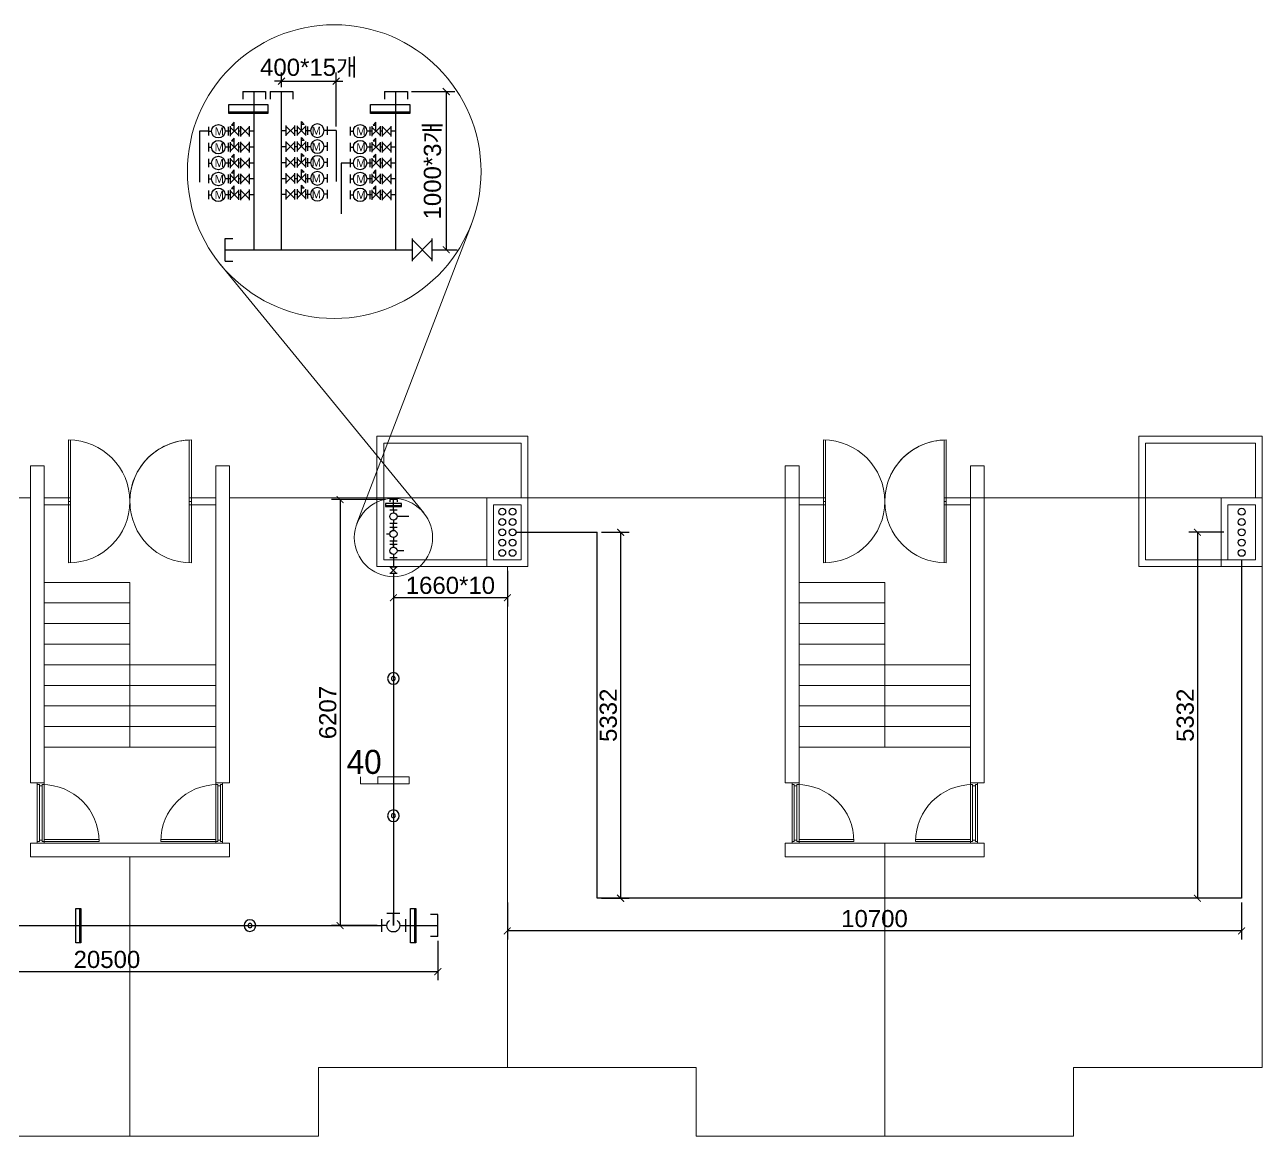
# Model space of a CAD drawing. Header units: millimetres. Extents: x 77978 to 1977917, y -128530 to 383426.
# Drawn here: x 1038363 to 1056395, y 93119 to 109315 of the extents above; entities that cross this region are included whole.
import ezdxf

# ---------------------------------------------------------------- set-up
doc = ezdxf.new("R2010")
doc.units = ezdxf.units.MM
doc.header["$LTSCALE"] = 20
doc.layers.get('0').update_dxf_attribs({"lineweight": 0})
for name, color, linetype, lineweight in [('PIPE(급수)', 3, 'Continuous', 30), ('WID', 6, 'Continuous', 0), ('건축선', 7, 'Continuous', 0), ('급수', 3, 'Continuous', 30), ('치수선', 1, 'Continuous', 0)]:
    doc.layers.add(name, color=color, linetype=linetype, lineweight=lineweight)
doc.layers.add('가데', color=2, linetype='Continuous')
doc.layers.add('급수부품', color=2, linetype='Continuous')
doc.styles.get("Standard").update_dxf_attribs({"font": 'arial.ttf'})
doc.styles.add('굴림700', font='gulim.ttc', dxfattribs={"height": 700})
doc.styles.add('수도공사', font='malgun.ttf', dxfattribs={"height": 300})
doc.dimstyles.new('태림-100', dxfattribs={"dimscale": 100, "dimtxt": 2.5, "dimasz": 1, "dimexe": 1.25, "dimexo": 0.625, "dimgap": 0.5, "dimtad": 1, "dimdec": 0, "dimzin": 1, "dimdsep": 46, "dimtxsty": 'Standard', "dimblk": 'ARCHTICK', "dimcen": 2.5, "dimclrt": 2, "dimadec": 0, "dimazin": 0, "dimtfac": 1, "dimtdec": 0, "dimtix": 1, "dimtmove": 0, "dimatfit": 3, "dimfxl": 1, "dimarcsym": 0})

# ---------------------------------------------------------------- blocks, each defined once
blk = doc.blocks.new('A$Cb09a5c7e')
at = {"layer": '급수부품', "color": 2}
for p, q in [((75, 0), (-75, 0)), ((-75, 0), (-75, -50)), ((75, 0), (75, -50))]:
    blk.add_line(p, q, dxfattribs=at)
blk = doc.blocks.new('G$C777399D7')
at = {"layer": '급수부품'}
for p, q in [((-100, 165), (100, 165)), ((-100, 0), (100, 0)), ((-82.5, 165), (82.5, 165)), ((-82.5, 165), (82.5, 0)), ((82.5, 165), (-82.5, 0)), ((-82.5, 0), (82.5, 0))]:
    blk.add_line(p, q, dxfattribs=at)
blk = doc.blocks.new('G$CA49DD9BD')
at = {"layer": '급수부품'}
for p, q in [((-160, 35), (-160, -35)), ((-160, 0), (-135, 0)), ((0, 0), (-25, 0)), ((0, 35), (0, -35))]:
    blk.add_line(p, q, dxfattribs=at)
blk.add_circle((-80, 0), 55, dxfattribs=at)
blk = doc.blocks.new('A$Ce61dc017')
at = {"layer": '급수부품'}
for p, q in [((-75, 65), (75, 65)), ((-75, -65), (75, -65))]:
    blk.add_line(p, q, dxfattribs=at)
at = {"layer": '급수부품', "color": 2}
for p, q in [((-65, -65), (65, 65)), ((-65, 65), (65, -65))]:
    blk.add_line(p, q, dxfattribs=at)
blk = doc.blocks.new('_ArchTick')
at = {"color": 0, "linetype": 'ByBlock', "const_width": 0.15}
blk.add_lwpolyline([(-0.5, -0.5), (0.5, 0.5)], dxfattribs=at)
blk = doc.blocks.new('*D5218')
at = {"layer": 'Defpoints', "color": 0}
for p in [(1043938, 108341), (1044345, 106035), (1044505, 106035)]:
    blk.add_point(p, dxfattribs=at)
at = {"layer": '치수선', "color": 0, "lineweight": -2}
for p, q in [((1044000, 108341), (1044630, 108341)), ((1044505, 108341), (1044505, 106035)), ((1044408, 106035), (1044630, 106035))]:
    blk.add_line(p, q, dxfattribs=at)
at = {"layer": '치수선', "color": 0, "linetype": 'ByBlock', "lineweight": -2, "xscale": 100, "yscale": 100, "zscale": 100}
for p, rotation in [((1044505, 108341), 90), ((1044505, 106035), 270)]:
    blk.add_blockref('_ArchTick', p, dxfattribs=dict(at, rotation=rotation))
at = {"layer": '치수선', "color": 2, "insert": (1044316, 107188), "char_height": 250, "attachment_point": 5, "rotation": 90}
blk.add_mtext('1000*3개', dxfattribs=at)
blk = doc.blocks.new('*D5219')
at = {"layer": 'Defpoints', "color": 0}
for p in [(1042900, 108492), (1042104, 108340), (1042900, 107771)]:
    blk.add_point(p, dxfattribs=at)
at = {"layer": '치수선', "color": 0, "lineweight": -2}
for p, q in [((1042104, 108403), (1042104, 108617)), ((1042900, 107834), (1042900, 108617)), ((1042104, 108492), (1042004, 108492)), ((1042104, 108492), (1042900, 108492)), ((1042900, 108492), (1043000, 108492))]:
    blk.add_line(p, q, dxfattribs=at)
at = {"layer": '치수선', "color": 0, "linetype": 'ByBlock', "lineweight": -2, "xscale": 100, "yscale": 100, "zscale": 100}
blk.add_blockref('_ArchTick', (1042104, 108492), dxfattribs=at)
at = {"layer": '치수선', "color": 0, "linetype": 'ByBlock', "lineweight": -2, "xscale": 100, "yscale": 100, "zscale": 100, "rotation": 180}
blk.add_blockref('_ArchTick', (1042900, 108492), dxfattribs=at)
at = {"layer": '치수선', "color": 2, "insert": (1042502, 108682), "char_height": 250, "attachment_point": 5}
blk.add_mtext('400*15{\\f굴림|b0|i0|c129|p50;개}', dxfattribs=at)
blk = doc.blocks.new('A$Cee755bb0')
at = {"layer": '급수부품'}
for p, q in [((0, 319), (0, -319)), ((524, -262), (0, 262)), ((0, -262), (524, 262)), ((524, 319), (524, -319))]:
    blk.add_line(p, q, dxfattribs=at)
at = {"layer": '급수부품', "linetype": 'Continuous'}
for p, q in [((262, 579), (441, 400)), ((262, 0), (262, 579)), ((441, 400), (262, 400))]:
    blk.add_line(p, q, dxfattribs=at)
blk = doc.blocks.new('A$Cf2ca77ac')
at = {"layer": '가데', "color": 1}
blk.add_line((-15, 250), (-15, -250), dxfattribs=at)
at = {"layer": '가데'}
blk.add_lwpolyline([(-75, -250), (0, -250), (0, 250), (-75, 250)], close=True, dxfattribs=at)
blk = doc.blocks.new('A$C79955f8c')
at = {"layer": '가데'}
for radius in [85, 30]:
    blk.add_circle((0, 0), radius, dxfattribs=at)
blk = doc.blocks.new('*D5222')
at = {"layer": 'Defpoints', "color": 0}
for p in [(1044382, 96029), (1023881, 95767), (1023881, 95517)]:
    blk.add_point(p, dxfattribs=at)
at = {"layer": '치수선', "color": 0, "lineweight": -2}
for p, q in [((1044382, 95967), (1044382, 95392)), ((1023881, 95704), (1023881, 95392)), ((1044382, 95517), (1023881, 95517))]:
    blk.add_line(p, q, dxfattribs=at)
at = {"layer": '치수선', "color": 0, "linetype": 'ByBlock', "lineweight": -2, "xscale": 100, "yscale": 100, "zscale": 100, "rotation": 180}
blk.add_blockref('_ArchTick', (1023881, 95517), dxfattribs=at)
at = {"layer": '치수선', "color": 0, "linetype": 'ByBlock', "lineweight": -2, "xscale": 100, "yscale": 100, "zscale": 100}
blk.add_blockref('_ArchTick', (1044382, 95517), dxfattribs=at)
at = {"layer": '치수선', "color": 2, "insert": (1039560, 95694), "char_height": 250, "attachment_point": 5}
blk.add_mtext('20500', dxfattribs=at)
blk = doc.blocks.new('*D5227')
at = {"layer": 'Defpoints', "color": 0}
for p in [(1055895, 101919), (1055451, 96587), (1055679, 96587)]:
    blk.add_point(p, dxfattribs=at)
at = {"layer": '치수선', "color": 0, "lineweight": -2}
for p, q in [((1055833, 101919), (1055326, 101919)), ((1055451, 101919), (1055451, 96587)), ((1055617, 96587), (1055326, 96587))]:
    blk.add_line(p, q, dxfattribs=at)
at = {"layer": '치수선', "color": 0, "linetype": 'ByBlock', "lineweight": -2, "xscale": 100, "yscale": 100, "zscale": 100}
for p, rotation in [((1055451, 101919), 90), ((1055451, 96587), 270)]:
    blk.add_blockref('_ArchTick', p, dxfattribs=dict(at, rotation=rotation))
at = {"layer": '치수선', "color": 2, "insert": (1055274, 99253), "char_height": 250, "attachment_point": 5, "rotation": 90}
blk.add_mtext('5332', dxfattribs=at)
blk = doc.blocks.new('*D5228')
at = {"layer": 'Defpoints', "color": 0}
for p in [(1045395, 96587), (1056095, 96587), (1045395, 96111)]:
    blk.add_point(p, dxfattribs=at)
at = {"layer": '치수선', "color": 0, "lineweight": -2}
for p, q in [((1045395, 96525), (1045395, 95986)), ((1056095, 96525), (1056095, 95986)), ((1056095, 96111), (1045395, 96111))]:
    blk.add_line(p, q, dxfattribs=at)
at = {"layer": '치수선', "color": 0, "linetype": 'ByBlock', "lineweight": -2, "xscale": 100, "yscale": 100, "zscale": 100, "rotation": 180}
blk.add_blockref('_ArchTick', (1045395, 96111), dxfattribs=at)
at = {"layer": '치수선', "color": 0, "linetype": 'ByBlock', "lineweight": -2, "xscale": 100, "yscale": 100, "zscale": 100}
blk.add_blockref('_ArchTick', (1056095, 96111), dxfattribs=at)
at = {"layer": '치수선', "color": 2, "insert": (1050745, 96289), "char_height": 250, "attachment_point": 5}
blk.add_mtext('10700', dxfattribs=at)
blk = doc.blocks.new('A$C0af038e2')
at = {"layer": '급수부품', "color": 2}
for p, q in [((-140, -75), (-140, 75)), ((140, -75), (140, 75)), ((75, -140), (-75, -140))]:
    blk.add_line(p, q, dxfattribs=at)
at = {"layer": '급수부품'}
for p, q in [((-75, 0), (-140, 0)), ((75, 0), (140, 0)), ((0, 0), (0, -140))]:
    blk.add_line(p, q, dxfattribs=at)
blk.add_arc((0, 0), 75, 306.0342, 233.9661, dxfattribs=at)
blk = doc.blocks.new('*D5229')
at = {"layer": 'Defpoints', "color": 0}
for p in [(1045395, 101419), (1043735, 101273), (1043735, 100965)]:
    blk.add_point(p, dxfattribs=at)
at = {"layer": '치수선', "color": 0, "lineweight": -2}
for p, q in [((1045395, 101357), (1045395, 100840)), ((1043735, 101210), (1043735, 100840)), ((1045395, 100965), (1043735, 100965))]:
    blk.add_line(p, q, dxfattribs=at)
at = {"layer": '치수선', "color": 0, "linetype": 'ByBlock', "lineweight": -2, "xscale": 100, "yscale": 100, "zscale": 100, "rotation": 180}
blk.add_blockref('_ArchTick', (1043735, 100965), dxfattribs=at)
at = {"layer": '치수선', "color": 0, "linetype": 'ByBlock', "lineweight": -2, "xscale": 100, "yscale": 100, "zscale": 100}
blk.add_blockref('_ArchTick', (1045395, 100965), dxfattribs=at)
at = {"layer": '치수선', "color": 2, "insert": (1044565, 101145), "char_height": 250, "attachment_point": 5}
blk.add_mtext('1660*10', dxfattribs=at)
blk = doc.blocks.new('*D5230')
at = {"layer": 'Defpoints', "color": 0}
for p in [(1043682, 102397), (1042957, 96189), (1043560, 96189)]:
    blk.add_point(p, dxfattribs=at)
at = {"layer": '치수선', "color": 0, "lineweight": -2}
for p, q in [((1043620, 102397), (1042832, 102397)), ((1042957, 102397), (1042957, 96189)), ((1043497, 96189), (1042832, 96189))]:
    blk.add_line(p, q, dxfattribs=at)
at = {"layer": '치수선', "color": 0, "linetype": 'ByBlock', "lineweight": -2, "xscale": 100, "yscale": 100, "zscale": 100}
for p, rotation in [((1042957, 102397), 90), ((1042957, 96189), 270)]:
    blk.add_blockref('_ArchTick', p, dxfattribs=dict(at, rotation=rotation))
at = {"layer": '치수선', "color": 2, "insert": (1042779, 99293), "char_height": 250, "attachment_point": 5, "rotation": 90}
blk.add_mtext('6207', dxfattribs=at)
blk = doc.blocks.new('*D5234')
at = {"layer": 'Defpoints', "color": 0}
for p in [(1046704, 101919), (1046704, 96587), (1047045, 96587)]:
    blk.add_point(p, dxfattribs=at)
at = {"layer": '치수선', "color": 0, "lineweight": -2}
for p, q in [((1046766, 101919), (1047170, 101919)), ((1047045, 101919), (1047045, 96587)), ((1046766, 96587), (1047170, 96587))]:
    blk.add_line(p, q, dxfattribs=at)
at = {"layer": '치수선', "color": 0, "linetype": 'ByBlock', "lineweight": -2, "xscale": 100, "yscale": 100, "zscale": 100}
for p, rotation in [((1047045, 101919), 90), ((1047045, 96587), 270)]:
    blk.add_blockref('_ArchTick', p, dxfattribs=dict(at, rotation=rotation))
at = {"layer": '치수선', "color": 2, "insert": (1046867, 99253), "char_height": 250, "attachment_point": 5, "rotation": 90}
blk.add_mtext('5332', dxfattribs=at)

msp = doc.modelspace()

# ---------------------------------------------------------------- linework, layer by layer
for p, q in [((1044870.6, 106411.2), (1043202.7, 102045.9)), ((1041216, 105819.6), (1044175.9, 102203.4)), ((1043595.1, 102419.1), (1043595.1, 103219.1)), ((1054695.1, 102419.1), (1054695.1, 103219.1)), ((1038645.1, 102889.1), (1038445, 102889.1)), ((1041345.1, 102889.1), (1041145.1, 102889.1)), ((1049645.1, 102889.1), (1049445, 102889.1)), ((1052345.1, 102889.1), (1052145.1, 102889.1)), ((1038445.1, 102419.1), (1030345.1, 102419.1)), ((1049645.1, 102419.1), (1041345.1, 102419.1)), ((1043495.1, 102419.1), (1043495.1, 101419.1)), ((1043495.1, 102419.1), (1043495.1, 101419.1)), ((1043595.1, 102419.1), (1043595.1, 101519.1)), ((1043595.1, 102419.1), (1043595.1, 101519.1)), ((1056395.1, 102419.1), (1052145.1, 102419.1)), ((1055795.1, 102419.1), (1053695.1, 102419.1)), ((1054595.1, 102419.1), (1054595.1, 101419.1)), ((1054695.1, 102419.1), (1054695.1, 101519.1)), ((1056395.1, 94119.1), (1056395.1, 102419.1)), ((1045095.1, 101419.1), (1043495.1, 101419.1)), ((1045095.1, 101519.1), (1043595.1, 101519.1)), ((1045395.1, 94119.1), (1045395.1, 101419.1)), ((1056195.1, 101419.1), (1054595.1, 101419.1)), ((1056195.1, 101519.1), (1054695.1, 101519.1)), ((1039895.1, 98789.1), (1039895.1, 101189.1)), ((1039895.1, 98789.1), (1039895.1, 101189.1)), ((1050895.1, 98789.1), (1050895.1, 101189.1)), ((1050895.1, 93119.1), (1050895.1, 97389.1)), ((1039895.1, 93119.1), (1039895.1, 97189.1)), ((1042645.1, 93119.1), (1042645.1, 94119.1)), ((1042645.1, 94119.1), (1048145.1, 94119.1)), ((1048145.1, 94119.1), (1048145.1, 93119.1)), ((1053645.1, 93119.1), (1053645.1, 94119.1)), ((1053645.1, 94119.1), (1056395.1, 94119.1)), ((1037145.1, 93119.1), (1042645.1, 93119.1)), ((1048145.1, 93119.1), (1053645.1, 93119.1))]:
    msp.add_line(p, q)
at = {"color": 5}
msp.add_line((1045595.1, 102419.1), (1043595.1, 102419.1), dxfattribs=at)
for points in [[(1043495.1, 103319.1), (1045695.1, 103319.1), (1045695.1, 102419.1), (1043495.1, 102419.1)], [(1043595.1, 103219.1), (1045595.1, 103219.1), (1045595.1, 102419.1), (1043595.1, 102419.1)], [(1054595.1, 103319.1), (1056395.1, 103319.1), (1056395.1, 102419.1), (1054595.1, 102419.1)], [(1054695.1, 103219.1), (1056295.1, 103219.1), (1056295.1, 102419.1), (1054695.1, 102419.1)], [(1045695.1, 101419.1), (1045095.1, 101419.1), (1045095.1, 102419.1), (1045695.1, 102419.1)], [(1045595.1, 101519.1), (1045195.1, 101519.1), (1045195.1, 102319.1), (1045595.1, 102319.1)], [(1056395.1, 101419.1), (1055795.1, 101419.1), (1055795.1, 102419.1), (1056395.1, 102419.1)], [(1056295.1, 101519.1), (1055895.1, 101519.1), (1055895.1, 102319.1), (1056295.1, 102319.1)]]:
    msp.add_lwpolyline(points, close=True)
msp.add_circle((1042871.8, 107174.9), 2139.7)
at = {"layer": 'PIPE(급수)'}
for p, q in [((1041706, 106034.5), (1041706, 108340.9)), ((1042103.9, 106034.5), (1042103.9, 108340.5)), ((1043770.8, 106034.5), (1043770.8, 108340.9)), ((1041041.6, 107762.8), (1040910.3, 107762.8)), ((1040910.3, 107762.8), (1040910.3, 107022.4)), ((1042899.7, 107771.4), (1042768.3, 107771.4)), ((1042899.7, 107771.4), (1042899.7, 107030.9)), ((1043106.4, 107299.6), (1042975, 107299.6)), ((1042975, 107299.6), (1042975.1, 106559.1))]:
    msp.add_line(p, q, dxfattribs=at)
at = {"layer": 'WID'}
for p, q in [((1039000.1, 102369.1), (1039000.1, 103264.1)), ((1039000.1, 102369.1), (1039000.1, 103260.3)), ((1039030.1, 102369.1), (1039030.1, 103263.6)), ((1039030.1, 102419.1), (1039030.1, 103259.7)), ((1040760.1, 102369.1), (1040760.1, 103263.6)), ((1040790.1, 102369.1), (1040790.1, 103264.1)), ((1050000.1, 102369.1), (1050000.1, 103264.1)), ((1050000.1, 102369.1), (1050000.1, 103260.3)), ((1050030.1, 102369.1), (1050030.1, 103263.6)), ((1050030.1, 102419.1), (1050030.1, 103259.7)), ((1051760.1, 102369.1), (1051760.1, 103263.6)), ((1051790.1, 102369.1), (1051790.1, 103264.1)), ((1039030.1, 102419.1), (1038645.1, 102419.1)), ((1039030.1, 102319.1), (1038645.1, 102319.1)), ((1038975.1, 102419.1), (1039000.1, 102419.1)), ((1039000.1, 102319.1), (1038975.1, 102319.1)), ((1039000.1, 102419.1), (1039030.1, 102419.1)), ((1039000.1, 102419.1), (1039000.1, 102319.1)), ((1039000.1, 102419.1), (1039000.1, 102319.1)), ((1039030.1, 102369.1), (1039000.1, 102369.1)), ((1039000.1, 102369.1), (1039000.1, 101474.1)), ((1039030.1, 102369.1), (1039000.1, 102369.1)), ((1039030.1, 102319.1), (1039000.1, 102319.1)), ((1039030.1, 102369.1), (1039030.1, 101474.6)), ((1041145.1, 102419.1), (1040760.1, 102419.1)), ((1040760.1, 102419.1), (1040790.1, 102419.1)), ((1040760.1, 102369.1), (1040790.1, 102369.1)), ((1040760.1, 102369.1), (1040760.1, 101474.6)), ((1041145.1, 102319.1), (1040760.1, 102319.1)), ((1040760.1, 102319.1), (1040790.1, 102319.1)), ((1040790.1, 102419.1), (1040790.1, 102319.1)), ((1040815.1, 102419.1), (1040790.1, 102419.1)), ((1040790.1, 102369.1), (1040790.1, 101474.1)), ((1040790.1, 102319.1), (1040815.1, 102319.1)), ((1040815.1, 102319.1), (1040790.1, 102319.1)), ((1050030.1, 102419.1), (1049645.1, 102419.1)), ((1050030.1, 102319.1), (1049645.1, 102319.1)), ((1049975.1, 102419.1), (1050000.1, 102419.1)), ((1050000.1, 102319.1), (1049975.1, 102319.1)), ((1050000.1, 102419.1), (1050030.1, 102419.1)), ((1050000.1, 102419.1), (1050000.1, 102319.1)), ((1050000.1, 102419.1), (1050000.1, 102319.1)), ((1050030.1, 102369.1), (1050000.1, 102369.1)), ((1050000.1, 102369.1), (1050000.1, 101474.1)), ((1050030.1, 102369.1), (1050000.1, 102369.1)), ((1050030.1, 102319.1), (1050000.1, 102319.1)), ((1050030.1, 102369.1), (1050030.1, 101474.6)), ((1052145.1, 102419.1), (1051760.1, 102419.1)), ((1051760.1, 102419.1), (1051790.1, 102419.1)), ((1051760.1, 102369.1), (1051790.1, 102369.1)), ((1051760.1, 102369.1), (1051760.1, 101474.6)), ((1052145.1, 102319.1), (1051760.1, 102319.1)), ((1051760.1, 102319.1), (1051790.1, 102319.1)), ((1051790.1, 102419.1), (1051790.1, 102319.1)), ((1051815.1, 102419.1), (1051790.1, 102419.1)), ((1051790.1, 102369.1), (1051790.1, 101474.1)), ((1051790.1, 102319.1), (1051815.1, 102319.1)), ((1051815.1, 102319.1), (1051790.1, 102319.1)), ((1038645.1, 98269.1), (1038545.1, 98269.1)), ((1038645.1, 98269.1), (1038545.1, 98269.1)), ((1038645.1, 98269.1), (1038545.1, 98269.1)), ((1038545.1, 98269.1), (1038545.1, 98244.1)), ((1038645.1, 98269.1), (1038545.1, 98269.1)), ((1038545.1, 98244.1), (1038545.1, 97444.1)), ((1038545.1, 98244.1), (1038575.6, 98244.1)), ((1038575.6, 98244.1), (1038575.6, 97434.1)), ((1038575.6, 98244.1), (1038575.6, 98224.1)), ((1038575.6, 98224.1), (1038615.6, 98224.1)), ((1038615.6, 98244.1), (1038645.1, 98244.1)), ((1038615.6, 98244.1), (1038615.6, 97414.1)), ((1038645.1, 98244.1), (1038645.1, 98269.1)), ((1038645.1, 97414.1), (1038645.1, 98244.1)), ((1041145.1, 98269.1), (1041245.1, 98269.1)), ((1041145.1, 98244.1), (1041145.1, 98269.1)), ((1041145.1, 98269.1), (1041245.1, 98269.1)), ((1041174.5, 98244.1), (1041145.1, 98244.1)), ((1041145.1, 97414.1), (1041145.1, 98244.1)), ((1041174.5, 98244.1), (1041174.5, 97414.1)), ((1041214.5, 98224.1), (1041174.5, 98224.1)), ((1041214.5, 98244.1), (1041214.5, 97434.1)), ((1041245.1, 98244.1), (1041214.5, 98244.1)), ((1041214.5, 98244.1), (1041214.5, 98224.1)), ((1041245.1, 98269.1), (1041245.1, 98244.1)), ((1041245.1, 98244.1), (1041245.1, 97444.1)), ((1049645.1, 98269.1), (1049545.1, 98269.1)), ((1049645.1, 98269.1), (1049545.1, 98269.1)), ((1049645.1, 98269.1), (1049545.1, 98269.1)), ((1049545.1, 98269.1), (1049545.1, 98244.1)), ((1049645.1, 98269.1), (1049545.1, 98269.1)), ((1049545.1, 98244.1), (1049545.1, 97444.1)), ((1049545.1, 98244.1), (1049575.6, 98244.1)), ((1049575.6, 98244.1), (1049575.6, 97434.1)), ((1049575.6, 98244.1), (1049575.6, 98224.1)), ((1049575.6, 98224.1), (1049615.6, 98224.1)), ((1049615.6, 98244.1), (1049645.1, 98244.1)), ((1049615.6, 98244.1), (1049615.6, 97414.1)), ((1049645.1, 98244.1), (1049645.1, 98269.1)), ((1049645.1, 97414.1), (1049645.1, 98244.1)), ((1052145.1, 98269.1), (1052245.1, 98269.1)), ((1052145.1, 98244.1), (1052145.1, 98269.1)), ((1052145.1, 98269.1), (1052245.1, 98269.1)), ((1052174.5, 98244.1), (1052145.1, 98244.1)), ((1052145.1, 97414.1), (1052145.1, 98244.1)), ((1052174.5, 98244.1), (1052174.5, 97414.1)), ((1052214.5, 98224.1), (1052174.5, 98224.1)), ((1052214.5, 98244.1), (1052214.5, 97434.1)), ((1052245.1, 98244.1), (1052214.5, 98244.1)), ((1052214.5, 98244.1), (1052214.5, 98224.1)), ((1052245.1, 98269.1), (1052245.1, 98244.1)), ((1052245.1, 98244.1), (1052245.1, 97444.1)), ((1038545.1, 97444.1), (1038545.1, 97414.1)), ((1038545.1, 97414.1), (1038545.1, 97389.1)), ((1038575.6, 97414.1), (1038545.1, 97414.1)), ((1038545.1, 97389.1), (1038645.1, 97389.1)), ((1038575.6, 97434.1), (1038575.6, 97414.1)), ((1038615.6, 97434.1), (1038575.6, 97434.1)), ((1038615.6, 97414.1), (1038645.1, 97414.1)), ((1038645.1, 97444.1), (1039445, 97444.1)), ((1038645.1, 97414.1), (1039445.6, 97414.1)), ((1038645.1, 97389.1), (1038645.1, 97414.1)), ((1041145.1, 97414.1), (1040344.5, 97414.1)), ((1041145.1, 97444.1), (1040345.1, 97444.1)), ((1041145.1, 97389.1), (1041145.1, 97414.1)), ((1041174.5, 97414.1), (1041145.1, 97414.1)), ((1041245.1, 97389.1), (1041145.1, 97389.1)), ((1041174.5, 97434.1), (1041214.5, 97434.1)), ((1041214.5, 97434.1), (1041214.5, 97414.1)), ((1041214.5, 97414.1), (1041245.1, 97414.1)), ((1041245.1, 97444.1), (1041245.1, 97414.1)), ((1041245.1, 97414.1), (1041245.1, 97389.1)), ((1049545.1, 97444.1), (1049545.1, 97414.1)), ((1049545.1, 97414.1), (1049545.1, 97389.1)), ((1049575.6, 97414.1), (1049545.1, 97414.1)), ((1049545.1, 97389.1), (1049645.1, 97389.1)), ((1049575.6, 97434.1), (1049575.6, 97414.1)), ((1049615.6, 97434.1), (1049575.6, 97434.1)), ((1049615.6, 97414.1), (1049645.1, 97414.1)), ((1049645.1, 97444.1), (1050445, 97444.1)), ((1049645.1, 97414.1), (1050445.6, 97414.1)), ((1049645.1, 97389.1), (1049645.1, 97414.1)), ((1052145.1, 97414.1), (1051344.5, 97414.1)), ((1052145.1, 97444.1), (1051345.1, 97444.1)), ((1052145.1, 97389.1), (1052145.1, 97414.1)), ((1052174.5, 97414.1), (1052145.1, 97414.1)), ((1052245.1, 97389.1), (1052145.1, 97389.1)), ((1052174.5, 97434.1), (1052214.5, 97434.1)), ((1052214.5, 97434.1), (1052214.5, 97414.1)), ((1052214.5, 97414.1), (1052245.1, 97414.1)), ((1052245.1, 97444.1), (1052245.1, 97414.1)), ((1052245.1, 97414.1), (1052245.1, 97389.1))]:
    msp.add_line(p, q, dxfattribs=at)
for centre, radius, start, end in [((1039000.1, 102369.1), 895, 270, 90), ((1040790.1, 102369.1), 895, 90, 183.20255), ((1040790.1, 102369.1), 895, 90, 270), ((1050000.1, 102369.1), 895, 270, 90), ((1051790.1, 102369.1), 895, 90, 183.20255), ((1051790.1, 102369.1), 895, 90, 270), ((1038615.6, 97414.1), 830, 0, 90), ((1041174.5, 97414.1), 830, 90, 180), ((1049615.6, 97414.1), 830, 0, 90), ((1052174.5, 97414.1), 830, 90, 180)]:
    msp.add_arc(centre, radius, start, end, dxfattribs=at)
at = {"layer": '가데', "color": 1}
for p, q in [((1041338, 108047.2), (1041907, 108046.3)), ((1043402.8, 108047.2), (1043971.8, 108046.3)), ((1043850.8, 102305.3), (1043619.5, 102305))]:
    msp.add_line(p, q, dxfattribs=at)
at = {"layer": '가데'}
for points in [[(1041907, 108153.3), (1041907, 108019.6), (1041338, 108020.5), (1041338, 108153.3)], [(1043971.8, 108153.3), (1043971.8, 108019.6), (1043402.8, 108020.5), (1043402.8, 108153.3)], [(1043619.5, 102338.6), (1043619.5, 102296.6), (1043850.8, 102296.9), (1043850.8, 102338.6)]]:
    msp.add_lwpolyline(points, close=True, dxfattribs=at)
at = {"layer": '건축선'}
for p, q in [((1038645.1, 98269.1), (1038645.1, 102889.1)), ((1041145.1, 102889.1), (1041145.1, 98269.1)), ((1049645.1, 98269.1), (1049645.1, 102889.1)), ((1052145.1, 102889.1), (1052145.1, 98269.1)), ((1039895.1, 101189.1), (1038645.1, 101189.1)), ((1039895.1, 101189.1), (1039895.1, 98789.1)), ((1050895.1, 101189.1), (1049645.1, 101189.1)), ((1050895.1, 101189.1), (1050895.1, 98789.1)), ((1039895.1, 100889.1), (1038645.1, 100889.1)), ((1050895.1, 100889.1), (1049645.1, 100889.1)), ((1039895.1, 100589.1), (1038645.1, 100589.1)), ((1050895.1, 100589.1), (1049645.1, 100589.1)), ((1039895.1, 100289.1), (1038645.1, 100289.1)), ((1050895.1, 100289.1), (1049645.1, 100289.1)), ((1041145.1, 99989.1), (1038645.1, 99989.1)), ((1052145.1, 99989.1), (1049645.1, 99989.1)), ((1041145.1, 99689.1), (1038645.1, 99689.1)), ((1052145.1, 99689.1), (1049645.1, 99689.1)), ((1041145.1, 99389.1), (1038645.1, 99389.1)), ((1052145.1, 99389.1), (1049645.1, 99389.1)), ((1041145.1, 99089.1), (1038645.1, 99089.1)), ((1052145.1, 99089.1), (1049645.1, 99089.1)), ((1041145.1, 98789.1), (1038645.1, 98789.1)), ((1052145.1, 98789.1), (1049645.1, 98789.1)), ((1038645.1, 98269.1), (1038445.1, 98269.1)), ((1038645.1, 98269.1), (1038445.1, 98269.1)), ((1041145.1, 98269.1), (1041345.1, 98269.1)), ((1041145.1, 98269.1), (1041345.1, 98269.1)), ((1049645.1, 98269.1), (1049445.1, 98269.1)), ((1049645.1, 98269.1), (1049445.1, 98269.1)), ((1052145.1, 98269.1), (1052345.1, 98269.1)), ((1052145.1, 98269.1), (1052345.1, 98269.1)), ((1041345.1, 97389.1), (1038445.1, 97389.1)), ((1038445.1, 97189.1), (1038445.1, 97389.1)), ((1041345.1, 97389.1), (1041345.1, 97189.1)), ((1052345.1, 97389.1), (1049445.1, 97389.1)), ((1049445.1, 97189.1), (1049445.1, 97389.1)), ((1052345.1, 97389.1), (1052345.1, 97189.1)), ((1039895.1, 97189.1), (1038445.1, 97189.1)), ((1041345.1, 97189.1), (1039895.1, 97189.1)), ((1050895.1, 97189.1), (1049445.1, 97189.1)), ((1052345.1, 97189.1), (1050895.1, 97189.1))]:
    msp.add_line(p, q, dxfattribs=at)
for points in [[(1038445, 102889.1), (1038445.1, 102629.1), (1038445.1, 98269.1)], [(1041345.1, 98269.1), (1041345.1, 102889.1)], [(1049445, 102889.1), (1049445.1, 102629.1), (1049445.1, 98269.1)], [(1052345.1, 98269.1), (1052345.1, 102889.1)]]:
    msp.add_lwpolyline(points, dxfattribs=at)
msp.add_circle((1043735, 101842.5), 569.8, dxfattribs=at)
at = {"layer": '급수'}
for p, q in [((1041356.7, 107762.8), (1041326.7, 107762.8)), ((1041510.7, 107762.9), (1041475.3, 107762.9)), ((1041706, 107762.9), (1041635.6, 107762.9)), ((1042103.9, 107771.4), (1042174.3, 107771.4)), ((1042299.2, 107771.4), (1042334.6, 107771.4)), ((1042453.3, 107771.4), (1042483.3, 107771.4)), ((1042899.7, 107771.4), (1042899.7, 107771.4)), ((1043421.4, 107762.8), (1043391.4, 107762.8)), ((1043575.5, 107762.9), (1043540.1, 107762.9)), ((1043770.8, 107762.9), (1043700.4, 107762.9)), ((1041356.7, 107531.2), (1041326.7, 107531.2)), ((1041510.7, 107531.2), (1041475.3, 107531.2)), ((1041706, 107531.2), (1041635.6, 107531.2)), ((1042103.9, 107539.8), (1042174.3, 107539.8)), ((1042299.2, 107539.8), (1042334.6, 107539.8)), ((1042453.3, 107539.8), (1042483.3, 107539.8)), ((1043421.4, 107531.2), (1043391.4, 107531.2)), ((1043575.5, 107531.2), (1043540.1, 107531.2)), ((1043770.8, 107531.2), (1043700.4, 107531.2)), ((1041356.7, 107299.6), (1041326.7, 107299.6)), ((1041510.7, 107299.6), (1041475.3, 107299.6)), ((1041706, 107299.6), (1041635.6, 107299.6)), ((1042103.9, 107308.2), (1042174.3, 107308.2)), ((1042299.2, 107308.2), (1042334.6, 107308.2)), ((1042453.3, 107308.1), (1042483.3, 107308.1)), ((1043421.4, 107299.6), (1043391.4, 107299.6)), ((1043575.5, 107299.6), (1043540.1, 107299.6)), ((1043770.8, 107299.6), (1043700.4, 107299.6)), ((1041356.7, 107067.9), (1041326.7, 107067.9)), ((1041510.7, 107068), (1041475.3, 107068)), ((1041706, 107068), (1041635.6, 107068)), ((1042103.9, 107076.5), (1042174.3, 107076.5)), ((1042299.2, 107076.5), (1042334.6, 107076.5)), ((1042453.3, 107076.5), (1042483.3, 107076.5)), ((1043421.4, 107067.9), (1043391.4, 107067.9)), ((1043575.5, 107068), (1043540.1, 107068)), ((1043770.8, 107068), (1043700.4, 107068)), ((1041356.7, 106836.3), (1041326.7, 106836.3)), ((1041510.7, 106836.3), (1041475.3, 106836.3)), ((1041706, 106836.3), (1041635.6, 106836.3)), ((1042103.9, 106844.9), (1042174.3, 106844.9)), ((1042299.2, 106844.9), (1042334.6, 106844.9)), ((1042453.3, 106844.9), (1042483.3, 106844.9)), ((1043421.4, 106836.3), (1043391.4, 106836.3)), ((1043575.5, 106836.3), (1043540.1, 106836.3)), ((1043770.8, 106836.3), (1043700.4, 106836.3)), ((1041282.5, 106034.5), (1044011.2, 106034.5)), ((1044300.8, 106034.5), (1044663.2, 106034.5)), ((1043735, 102247.8), (1043735, 102396.6)), ((1043960, 102149.9), (1043787.6, 102149.9)), ((1043633.3, 101895), (1043682.3, 101895)), ((1043735, 101947.7), (1043735, 102052)), ((1045520.1, 101919.1), (1046703.7, 101919.1)), ((1046703.7, 96587.3), (1046703.7, 101919.1)), ((1043735, 101702.9), (1043735, 101799.3)), ((1043735, 101702.9), (1043735, 101797.2)), ((1043735, 101563.1), (1043735, 101409.6)), ((1043888.4, 101650.3), (1043787.6, 101650.3)), ((1043735, 101364.1), (1043735, 101364.1)), ((1056095.1, 101519.1), (1056095.1, 96587.3)), ((1043735, 101318.6), (1043735, 96189.1)), ((1056095.1, 96587.3), (1046703.7, 96587.3)), ((1032910, 96189.1), (1043560, 96189.1)), ((1043910, 96189.1), (1044382, 96189.1))]:
    msp.add_line(p, q, dxfattribs=at)
for centre in [(1045320.1, 102219.1), (1045470.1, 102219.1), (1056095.1, 102219.1), (1045320.1, 102069.1), (1045470.1, 102069.1), (1056095.1, 102069.1), (1045320.1, 101919.1), (1045470.1, 101919.1), (1056095.1, 101919.1), (1045320.1, 101769.1), (1045470.1, 101769.1), (1056095.1, 101769.1), (1045320.1, 101619.1), (1045470.1, 101619.1), (1056095.1, 101619.1)]:
    msp.add_circle(centre, 50, dxfattribs=at)
at = {"layer": '급수부품', "color": 2}
for p, q in [((1043682.5, 102247.8), (1043787.5, 102247.8)), ((1043682.5, 102052), (1043787.5, 102052)), ((1043682.5, 101993), (1043787.5, 101993)), ((1043682.5, 101797.2), (1043787.5, 101797.2)), ((1043682.5, 101748.2), (1043787.5, 101748.2)), ((1043682.5, 101552.4), (1043787.5, 101552.4))]:
    msp.add_line(p, q, dxfattribs=at)
at = {"layer": '급수부품'}
for p, q in [((1043735, 102247.8), (1043735, 102202.5)), ((1043735, 102097.4), (1043735, 102052)), ((1043735, 101993), (1043735, 101947.7)), ((1043735, 101842.5), (1043735, 101797.2)), ((1043735, 101748.2), (1043735, 101702.9)), ((1043735, 101597.8), (1043735, 101552.4))]:
    msp.add_line(p, q, dxfattribs=at)
for centre in [(1043735, 102149.9), (1043735, 101895), (1043735, 101650.3)]:
    msp.add_circle(centre, 52.6, dxfattribs=at)
at = {"layer": '치수선'}
for p, q in [((1043256.7, 98353.9), (1043256.7, 98253.9)), ((1043963.2, 98353.9), (1043506.7, 98353.9)), ((1043506.7, 98353.9), (1043506.7, 98253.9)), ((1043963.2, 98253.9), (1043963.2, 98353.9)), ((1043506.7, 98253.9), (1043256.7, 98253.9)), ((1043963.2, 98253.9), (1043506.7, 98253.9))]:
    msp.add_line(p, q, dxfattribs=at)

# ---------------------------------------------------------------- block references
at = {"layer": 'PIPE(급수)'}
for p, xscale, yscale, zscale in [((1041706, 108340.9), -2.227272725, 2.227272725, 2.227272725), ((1042103.9, 108340.5), -2.227272725, 2.227272725, 2.227272725), ((1043770.8, 108340.9), -2.227272725, 2.227272725, 2.227272725), ((1043735, 102396.6), 0.7000000000000001, 0.7000000000000001, 0.7000000000000001)]:
    msp.add_blockref('A$Cb09a5c7e', p, dxfattribs=dict(at, xscale=xscale, yscale=yscale, zscale=zscale))
for name, p, xscale, yscale, zscale, rotation in [('A$Cb09a5c7e', (1041282.5, 106034.5), -2.227272725, 2.227272725, 2.227272725, 89.99999999999972), ('A$Ce61dc017', (1044156, 106034.5), -2.227272725, 2.227272725, 2.227272725, 270), ('A$Ce61dc017', (1043735, 101364.1), 0.7000000000000001, 0.7000000000000001, 0.7000000000000001, 180), ('A$Cb09a5c7e', (1044382, 96188.5), 2.125, 2.125, 2.125, 270.0000000000008)]:
    msp.add_blockref(name, p, dxfattribs=dict(at, xscale=xscale, yscale=yscale, zscale=zscale, rotation=rotation))
at = {"layer": '가데', "xscale": -1}
for p in [(1043735, 99789.1), (1043735, 97789.1), (1041644, 96189.1)]:
    msp.add_blockref('A$C79955f8c', p, dxfattribs=at)
at = {"layer": '가데', "xscale": -1, "rotation": 180}
for p in [(1039181.5, 96189.1), (1044060.1, 96189.1)]:
    msp.add_blockref('A$Cf2ca77ac', p, dxfattribs=at)
at = {"layer": '급수부품'}
for name, p, xscale, yscale, zscale, rotation in [('G$CA49DD9BD', (1041326.7, 107762.8), 1.781818179999999, 1.78181818, 1.78181818, 0.000137229028932234), ('A$Cee755bb0', (1041475.3, 107762.9), -0.2266666668336514, 0.2266666668336516, 0.2266666668336517, 0.01390590346156414), ('G$C777399D7', (1041635.6, 107762.9), 0.7572727264999998, 0.7572727264999999, 0.7572727265, 90.00013722902895), ('G$C777399D7', (1042174.3, 107771.4), -0.7572727264999998, 0.7572727264999999, 0.7572727265, 269.999862770971), ('A$Cee755bb0', (1042334.6, 107771.4), 0.2266666668336514, 0.2266666668336516, 0.2266666668336517, 359.9860940965385), ('G$CA49DD9BD', (1042483.3, 107771.4), -1.781818179999999, 1.78181818, 1.78181818, 359.999862770971), ('G$CA49DD9BD', (1043391.4, 107762.8), 1.781818179999999, 1.78181818, 1.78181818, 0.000137229028932234), ('A$Cee755bb0', (1043540.1, 107762.9), -0.2266666668336514, 0.2266666668336516, 0.2266666668336517, 0.01390590346156414), ('G$C777399D7', (1043700.4, 107762.9), 0.7572727264999998, 0.7572727264999999, 0.7572727265, 90.00013722902895), ('A$Cee755bb0', (1041475.3, 107531.2), -0.2266666668336514, 0.2266666668336516, 0.2266666668336517, 0.01390590346156414), ('A$Cee755bb0', (1042334.6, 107539.8), 0.2266666668336514, 0.2266666668336516, 0.2266666668336517, 359.9860940965385), ('A$Cee755bb0', (1043540.1, 107531.2), -0.2266666668336514, 0.2266666668336516, 0.2266666668336517, 0.01390590346156414), ('G$CA49DD9BD', (1041326.7, 107531.2), 1.781818179999999, 1.78181818, 1.78181818, 0.000137229028932234), ('G$C777399D7', (1041635.6, 107531.2), 0.7572727264999998, 0.7572727264999999, 0.7572727265, 90.00013722902895), ('G$C777399D7', (1042174.3, 107539.8), -0.7572727265, 0.7572727265, 0.7572727265, 270), ('G$CA49DD9BD', (1042483.3, 107539.8), -1.781818179999999, 1.78181818, 1.78181818, 359.999862770971), ('G$CA49DD9BD', (1043391.4, 107531.2), 1.781818179999999, 1.78181818, 1.78181818, 0.000137229028932234), ('G$C777399D7', (1043700.4, 107531.2), 0.7572727264999998, 0.7572727264999999, 0.7572727265, 90.00013722902895), ('G$CA49DD9BD', (1041326.7, 107299.6), 1.781818179999999, 1.78181818, 1.78181818, 0.000137229028932234), ('A$Cee755bb0', (1041475.3, 107299.6), -0.2266666668336514, 0.2266666668336516, 0.2266666668336517, 0.01390590346156414), ('G$C777399D7', (1041635.6, 107299.6), 0.7572727264999998, 0.7572727264999999, 0.7572727265, 90.00013722902895), ('G$C777399D7', (1042174.3, 107308.2), -0.7572727265, 0.7572727265, 0.7572727265, 270), ('A$Cee755bb0', (1042334.6, 107308.2), 0.2266666668336514, 0.2266666668336516, 0.2266666668336517, 359.9860940965385), ('G$CA49DD9BD', (1042483.3, 107308.1), -1.781818179999999, 1.78181818, 1.78181818, 359.999862770971), ('G$CA49DD9BD', (1043391.4, 107299.6), 1.781818179999999, 1.78181818, 1.78181818, 0.000137229028932234), ('A$Cee755bb0', (1043540.1, 107299.6), -0.2266666668336514, 0.2266666668336516, 0.2266666668336517, 0.01390590346156414), ('G$C777399D7', (1043700.4, 107299.6), 0.7572727264999998, 0.7572727264999999, 0.7572727265, 90.00013722902895), ('G$CA49DD9BD', (1041326.7, 107067.9), 1.781818179999999, 1.78181818, 1.78181818, 0.000137229028932234), ('A$Cee755bb0', (1041475.3, 107068), -0.2266666668336514, 0.2266666668336516, 0.2266666668336517, 0.01390590346156414), ('G$C777399D7', (1041635.6, 107068), 0.7572727264999998, 0.7572727264999999, 0.7572727265, 90.00013722902895), ('G$C777399D7', (1042174.3, 107076.5), -0.7572727265, 0.7572727265, 0.7572727265, 270), ('A$Cee755bb0', (1042334.6, 107076.5), 0.2266666668336514, 0.2266666668336516, 0.2266666668336517, 359.9860940965385), ('G$CA49DD9BD', (1042483.3, 107076.5), -1.781818179999999, 1.78181818, 1.78181818, 359.999862770971), ('G$CA49DD9BD', (1043391.4, 107067.9), 1.781818179999999, 1.78181818, 1.78181818, 0.000137229028932234), ('A$Cee755bb0', (1043540.1, 107068), -0.2266666668336514, 0.2266666668336516, 0.2266666668336517, 0.01390590346156414), ('G$C777399D7', (1043700.4, 107068), 0.7572727264999998, 0.7572727264999999, 0.7572727265, 90.00013722902895), ('G$CA49DD9BD', (1041326.7, 106836.3), 1.781818179999999, 1.78181818, 1.78181818, 0.000137229028932234), ('A$Cee755bb0', (1041475.3, 106836.3), -0.2266666668336514, 0.2266666668336516, 0.2266666668336517, 0.01390590346156414), ('A$Cee755bb0', (1042334.6, 106844.9), 0.2266666668336514, 0.2266666668336516, 0.2266666668336517, 359.9860940965385), ('G$CA49DD9BD', (1042483.3, 106844.9), -1.781818179999999, 1.78181818, 1.78181818, 359.999862770971), ('G$CA49DD9BD', (1043391.4, 106836.3), 1.781818179999999, 1.78181818, 1.78181818, 0.000137229028932234), ('A$Cee755bb0', (1043540.1, 106836.3), -0.2266666668336514, 0.2266666668336516, 0.2266666668336517, 0.01390590346156414), ('G$C777399D7', (1041635.6, 106836.3), 0.7572727264999998, 0.7572727264999999, 0.7572727265, 90.00013722902895), ('G$C777399D7', (1042174.3, 106844.9), -0.7572727265, 0.7572727265, 0.7572727265, 270), ('G$C777399D7', (1043700.4, 106836.3), 0.7572727264999998, 0.7572727264999999, 0.7572727265, 90.00013722902895), ('A$C0af038e2', (1043735, 96189.1), -1.25, 1.25, 1.25, 180)]:
    msp.add_blockref(name, p, dxfattribs=dict(at, xscale=xscale, yscale=yscale, zscale=zscale, rotation=rotation))

# ---------------------------------------------------------------- texts
at = {"layer": '급수부품', "linetype": 'ByBlock', "char_height": 116.9, "style": '수도공사'}
for insert, attachment_point, rotation in [((1041128.3, 107820.4), 1, 0.30357), ((1042681.6, 107829), 3, 359.69643), ((1043193.1, 107820.4), 1, 0.30357), ((1041128.3, 107588.8), 1, 0.30357), ((1042681.6, 107597.3), 3, 359.69643), ((1043193.1, 107588.8), 1, 0.30357), ((1041128.3, 107357.1), 1, 0.30357), ((1042681.6, 107365.7), 3, 359.69643), ((1043193.1, 107357.1), 1, 0.30357), ((1041128.3, 107125.5), 1, 0.30357), ((1042681.6, 107134), 3, 359.69643), ((1043193.1, 107125.5), 1, 0.30357), ((1041128.3, 106893.9), 1, 0.30357), ((1042681.6, 106902.4), 3, 359.69643), ((1043193.1, 106893.9), 1, 0.30357)]:
    msp.add_mtext_dynamic_manual_height_columns('M', width=26.715, gutter_width=128.6, heights=[0], dxfattribs=dict(at, insert=insert, attachment_point=attachment_point, rotation=rotation))
at = {"layer": '치수선', "color": 2, "insert": (1043053.7, 98748.7), "char_height": 350, "attachment_point": 1, "style": '굴림700'}
msp.add_mtext_dynamic_manual_height_columns('40', width=332.103, gutter_width=2625, heights=[0], dxfattribs=at)

# ---------------------------------------------------------------- dimensions: what is measured, and where the dimension line sits
at = {"layer": '치수선'}
dim = msp.add_linear_dim(base=(1042899.7, 108492.4), p1=(1042103.9, 108340.5), p2=(1042899.7, 107771.4), text='400*15{\\f굴림|b0|i0|c129|p50;개}', dimstyle='태림-100', override={"dimtxsty": 'Standard'}, dxfattribs=at)
dim.commit()
dim.dimension.update_dxf_attribs({"geometry": '*D5219', "text_midpoint": (1042501.8, 108681.6)})
for base, p1, p2, angle, text, picture, middle in [((1044505.3, 106034.5), (1043937.9, 108340.9), (1044345.3, 106034.5), 90, '1000*3개', '*D5218', (1044316.1, 107187.7)), ((1043735, 100965.4), (1045395.1, 101419.1), (1043735, 101272.7), 180, '<>*10', '*D5229', (1044565, 101144.6))]:
    dim = msp.add_linear_dim(base=base, p1=p1, p2=p2, angle=angle, text=text, dimstyle='태림-100', override={"dimtxsty": 'Standard'}, dxfattribs=at)
    dim.commit()
    dim.dimension.update_dxf_attribs({"geometry": picture, "text_midpoint": middle})
for base, p1, p2, angle, picture, middle in [((1042956.9349, 96189.1277), (1043682.4754, 102396.5981), (1043559.9692, 96189.1277), 90, '*D5230', (1042779.2916, 99292.8629)), ((1055451.4, 96587.3), (1055895.1, 101919.1), (1055679.5, 96587.3), 90, '*D5227', (1055273.6, 99253.2)), ((1045395.1, 96110.9), (1056095.1, 96587.3), (1045395.1, 96587.3), 180, '*D5228', (1050745.1, 96288.6))]:
    dim = msp.add_linear_dim(base=base, p1=p1, p2=p2, angle=angle, dimstyle='태림-100', override={"dimtxsty": 'Standard'}, dxfattribs=at)
    dim.commit()
    dim.dimension.update_dxf_attribs({"geometry": picture, "text_midpoint": middle})
dim = msp.add_linear_dim(base=(1047044.5, 96587.3), p1=(1046703.7, 101919.1), p2=(1046703.7, 96587.3), angle=90, dimstyle='태림-100', dxfattribs=at)
dim.commit()
dim.dimension.update_dxf_attribs({"geometry": '*D5234', "text_midpoint": (1046866.8, 99253.2)})
dim = msp.add_linear_dim(base=(1023881.4977, 95516.6239), p1=(1044381.9595, 96029.0784), p2=(1023881.4977, 95766.6239), angle=180, dimstyle='태림-100', dxfattribs=at)
dim.commit()
dim.dimension.update_dxf_attribs({"geometry": '*D5222', "text_midpoint": (1039560.1036, 95516.6239), "dimtype": 160})

doc.saveas('drawing.dxf')
